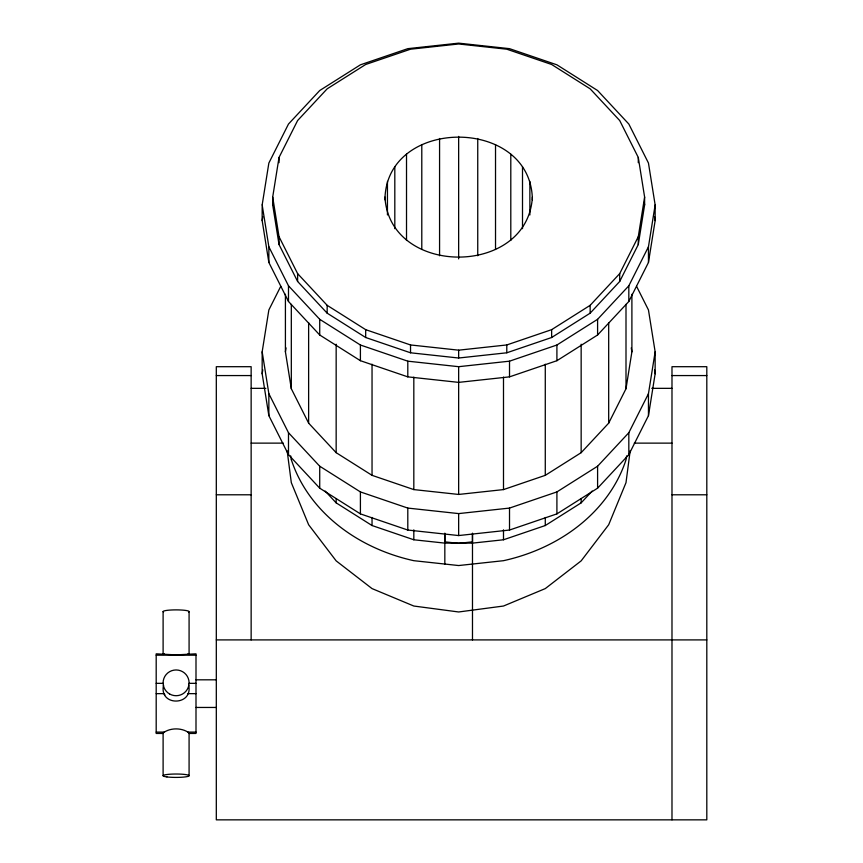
<?xml version="1.0" encoding="UTF-8"?>
<svg xmlns="http://www.w3.org/2000/svg" width="863" height="863" viewBox="0 0 863 863"><rect width="100%" height="100%" fill="white"/><g stroke="black" fill="none" stroke-linecap="round" stroke-linejoin="round"><path stroke-width="1.29" d="M592.169 491.047L581.155 502.859L545.276 525.535L503.496 539.774L472.482 543.118L444.833 543.118L413.819 539.774L413.819 529.839M444.833 564.057L444.833 533.981M472.482 533.917L472.482 541.867L458.652 543.345L444.833 541.867M630.163 450.788L625.999 482.665L608.685 524.747L581.155 560.874L545.276 588.598L503.496 606.031L458.652 611.975L413.819 606.031L372.039 588.598L336.16 560.874L308.63 524.747L291.316 482.665L287.152 450.788M163.549 685.157C158.749 706.711 193.495 705.988 188.641 685.157M262.169 204.919L268.857 163.053L288.49 124.035L319.72 90.529L360.41 64.822L407.8 48.662L458.652 43.15L509.515 48.662L556.905 64.822L597.595 90.529L628.825 124.035L648.458 163.053L655.146 204.919L655.146 220.604L648.458 262.471L628.825 301.489L597.595 334.995L556.905 360.702L509.515 376.861L458.652 382.374L407.8 376.861L360.41 360.702L319.72 334.995L288.49 301.489L268.857 262.471L262.169 220.604L262.169 204.919L268.857 246.786L268.857 262.471M262.169 220.604L262.794 216.678M272.697 197.077L279.029 157.454L297.616 120.529L327.163 88.824L365.675 64.488L410.529 49.202L458.652 43.981L506.786 49.202L551.64 64.488L590.152 88.824L619.699 120.529L638.286 157.454L644.618 197.077L644.618 204.919L638.286 244.542L619.699 281.467L590.152 313.172L551.64 337.509L506.786 352.794L458.652 358.016L410.529 352.794L365.675 337.509L327.163 313.172L297.616 281.467L279.029 244.542L272.697 204.919L272.697 197.077L279.029 236.699L279.029 244.542M272.697 204.919L273.118 202.276M636.56 286.311L648.458 309.957L655.146 351.824L655.146 373.787L648.458 415.653L628.825 454.672L597.595 488.178L556.905 513.884L509.515 530.044L458.652 535.556L407.8 530.044L360.41 513.884L319.72 488.178L288.49 454.672L268.857 415.653L262.169 373.787L262.169 351.824L268.857 309.957L280.755 286.311M262.169 373.787L262.794 369.86M631.899 294.251L631.899 351.824L625.999 388.738L608.685 423.14L581.155 452.676L545.276 475.34L503.496 489.591L458.652 494.445L413.819 489.591L372.039 475.34L336.16 452.676L308.63 423.14L291.316 388.738L285.416 351.824L286.052 347.875M384.941 199.774C385.804 116.278 531.5 116.278 532.374 199.774M532.374 197.077C527.8 277.088 389.515 277.088 384.941 197.077M638.286 244.542L638.286 236.699L644.618 197.077M648.458 262.471L648.458 246.786L655.146 204.919M626.624 455.891L625.999 459.839A173.215 142.643 0 0 1 503.496 560.691L458.652 565.545L413.819 560.691A173.215 142.643 0 0 1 291.381 459.839M648.458 415.653L648.458 393.701L655.146 351.824M279.029 236.699L297.616 273.625L327.163 305.329L365.675 329.666L410.529 344.952L458.652 350.173L506.786 344.952L551.64 329.666L590.152 305.329L619.699 273.625L638.286 236.699M268.857 246.786L288.49 285.804L319.72 319.31L360.41 345.017L407.8 361.176L458.652 366.689L509.515 361.176L556.905 345.017L597.595 319.31L628.825 285.804L648.458 246.786M262.169 351.824L268.857 393.701L288.49 432.719L319.72 466.214L360.41 491.921L407.8 508.08L458.652 513.593L509.515 508.08L556.905 491.921L597.595 466.214L628.825 432.719L648.458 393.701M163.107 775.718L163.107 732.773L164.304 732.094C171.09 727.833 181.101 727.833 187.886 732.094L189.083 732.773L189.083 775.718M189.04 733.453L195.998 733.453L195.998 653.83L176.095 654.888L156.192 653.83L156.192 733.453L163.15 733.453M164.304 653.83L163.107 654.51L163.107 611.576M216.311 375.567L251.144 375.567M671.986 375.567L706.808 375.567M251.144 388.339L265.869 388.339M651.781 388.339L671.986 388.339M251.144 443.129L283.269 443.129M634.262 443.129L671.986 443.129M216.311 494.79L251.144 494.79M671.986 494.79L706.808 494.79M216.311 639.904L706.808 639.904M156.192 655.19L195.998 655.19M195.998 679.817L216.311 679.817M156.192 683.345L163.15 683.345M189.04 683.345L195.998 683.345M156.192 693.647L164.304 693.647L164.844 694.974M187.886 693.647L195.998 693.647M195.998 707.455L216.311 707.455M156.192 732.094L164.304 732.094M187.886 732.094L195.998 732.094M187.886 653.83L189.083 654.51L189.083 611.576M325.146 491.047L336.16 502.859L372.039 525.535L413.819 539.774M654.521 216.678L655.146 220.604M644.197 202.276L644.618 204.919M654.521 369.86L655.146 373.787M631.263 347.875L631.899 351.824M290.691 455.891L291.316 459.839M671.986 819.85L671.986 366.699L706.808 366.699L706.808 819.85L216.311 819.85L216.311 366.699L251.144 366.699L251.144 639.904M638.286 157.454L638.286 162.676M628.825 285.804L628.825 301.489M628.825 432.719L628.825 454.672M625.999 304.38L625.999 388.738M619.699 273.625L619.699 281.467M608.685 322.708L608.685 423.14M597.595 319.31L597.595 334.995M597.595 466.214L597.595 488.178M590.152 305.329L590.152 313.172M581.155 344.218L581.155 452.676M581.155 498.836L581.155 502.859M556.905 345.017L556.905 360.702M556.905 491.921L556.905 513.884M551.64 329.666L551.64 337.509M545.276 364.197L545.276 475.34M545.276 517.466L545.276 525.535M529.871 181.381L529.871 214.963M522.503 166.753L522.503 228.673M510.799 154.186L510.799 240.486M509.515 361.176L509.515 376.861M509.515 508.08L509.515 530.044M506.786 344.952L506.786 352.794M503.496 377.109L503.496 489.591M503.496 529.839L503.496 539.774M495.524 144.542L495.524 249.483M477.746 138.479L477.746 255.761M472.482 533.161L472.482 639.904M458.652 136.408L458.652 258.889M458.652 350.173L458.652 358.016M458.652 366.689L458.652 494.445M458.652 513.593L458.652 535.556M444.833 533.161L444.833 543.118M439.569 138.479L439.569 255.761M421.791 144.542L421.791 249.483M413.819 377.109L413.819 489.591M410.529 344.952L410.529 352.794M407.8 361.176L407.8 376.861M407.8 508.08L407.8 530.044M406.516 154.186L406.516 240.486M394.812 166.753L394.812 228.673M387.444 181.37L387.444 214.952M372.039 364.197L372.039 475.34M372.039 517.466L372.039 525.535M365.675 329.666L365.675 337.509M360.41 345.017L360.41 360.702M360.41 491.921L360.41 513.884M336.16 344.218L336.16 452.676M336.16 498.836L336.16 502.859M327.163 305.329L327.163 313.172M319.72 319.31L319.72 334.995M319.72 466.214L319.72 488.178M308.63 322.708L308.63 423.14M297.616 273.625L297.616 281.467M291.316 304.38L291.316 388.738M288.49 285.804L288.49 301.489M288.49 432.719L288.49 454.672M285.416 294.251L285.416 351.824M279.029 157.454L279.029 162.676M268.857 393.701L268.857 415.653M163.549 612.018A12.988 1.694 0 0 1 176.095 609.882A12.988 1.694 0 0 1 188.641 612.018M166.915 776.916A12.988 1.694 0 0 0 188.641 776.15A12.988 1.694 0 0 0 172.729 774.079A12.988 1.694 0 0 0 166.915 776.916M169.601 693.992A12.988 12.88 0 0 0 189.083 682.838A12.988 12.88 0 0 0 169.601 671.684A12.988 12.88 0 0 0 169.601 693.992"/></g></svg>
